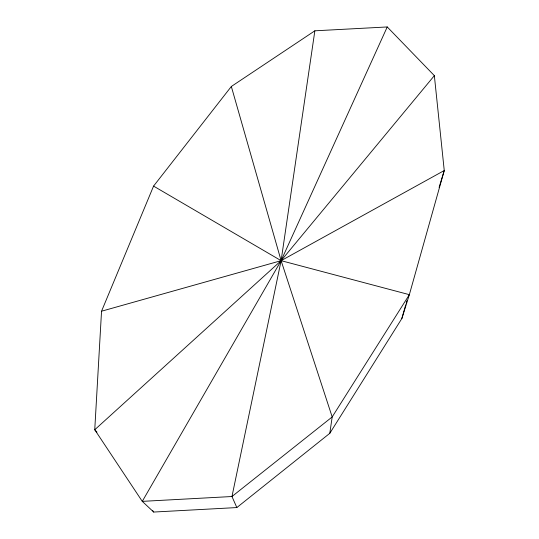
<?xml version="1.0" encoding="UTF-8"?>
<svg xmlns="http://www.w3.org/2000/svg" width="539" height="539" viewBox="0 0 539 539"><rect width="100%" height="100%" fill="white"/><g stroke="black" fill="none" stroke-linecap="round" stroke-linejoin="round"><path stroke-width="0.81" d="M101.541 311.212L94.749 429.745L142.276 501.364L153.703 512.05L236.837 507.563L329.794 433.322L401.851 318.536L409.35 294.671L444.251 170.533L434.353 75.642L387.245 26.95L314.857 30.811L231.332 86.489L153.568 186.103L101.541 311.212L281.115 260.667L444.251 170.533L439.09 187.437M314.857 30.811L281.115 260.667L231.965 496.52L236.837 507.563M329.794 433.322L332.186 416.95L409.35 294.671L281.115 260.667L153.568 186.103M401.851 318.536L405.732 304.771M406.184 303.147L406.871 300.722M387.245 26.95L281.115 260.667L142.276 501.364L231.965 496.52L332.186 416.95L281.115 260.667L231.332 86.489M434.353 75.642L281.115 260.667L94.749 429.745L96.973 432.13M152.773 510.655L153.703 512.05"/></g></svg>
